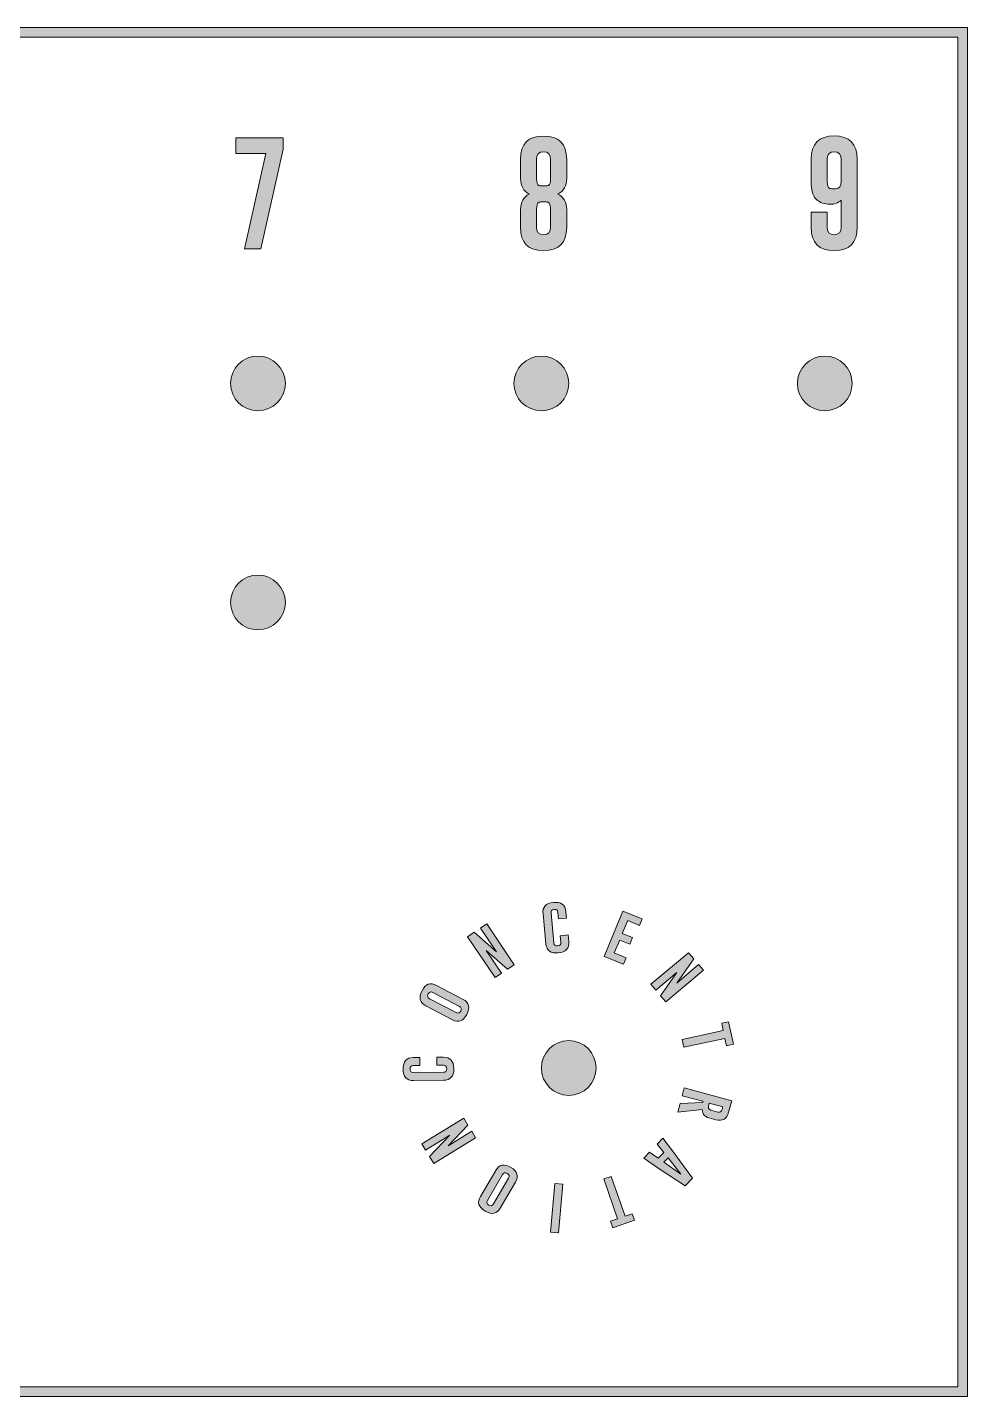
# Model space of a CAD drawing. Header units: inches. Extents: x 0 to 23.2, y -12.5 to 0.
# Drawn here: x 14.67 to 23.25, y -12.5 to 0 of the extents above; entities that cross this region are included whole.
import ezdxf

# ---------------------------------------------------------------- set-up
doc = ezdxf.new("R2010")
doc.units = ezdxf.units.IN
doc.header["$MEASUREMENT"] = 0
for name, color, linetype in [('Concentration', 7, 'Continuous'), ('Dots', 7, 'Continuous'), ('Numbers', 7, 'Continuous')]:
    doc.layers.add(name, color=color, linetype=linetype)

# ---------------------------------------------------------------- blocks, each defined once
blk = doc.blocks.new('block 8')
at = {"layer": 'Numbers', "true_color": 0x231f20}
h = blk.add_hatch(color=250, dxfattribs=at)
h.dxf.hatch_style = 2
h.paths.add_polyline_path([(16.57, -1.152), (16.57, -1.008), (17.003, -1.008), (17.003, -1.112), (16.798, -2.022), (16.648, -2.022), (16.844, -1.152)])
at = {"layer": 'Numbers', "lineweight": 0}
blk.add_lwpolyline([(16.57, -1.152), (16.57, -1.008), (17.003, -1.008), (17.003, -1.112), (16.798, -2.022), (16.648, -2.022), (16.844, -1.152), (16.57, -1.152)], dxfattribs=at)
blk = doc.blocks.new('block 9')
at = {"layer": 'Numbers', "true_color": 0x231f20}
h = blk.add_hatch(color=250, dxfattribs=at)
h.dxf.hatch_style = 2
edge = h.paths.add_edge_path()
edge.add_spline(control_points=[(19.379, -0.992), (19.519, -0.992), (19.59, -1.063), (19.59, -1.205), (19.59, -1.205), (19.59, -1.381), (19.59, -1.381), (19.59, -1.447), (19.563, -1.494), (19.509, -1.522), (19.563, -1.549), (19.59, -1.596), (19.59, -1.663), (19.59, -1.663), (19.59, -1.825), (19.59, -1.825), (19.59, -1.967), (19.519, -2.038), (19.379, -2.038), (19.239, -2.038), (19.169, -1.967), (19.169, -1.825), (19.169, -1.825), (19.169, -1.663), (19.169, -1.663), (19.169, -1.596), (19.196, -1.549), (19.249, -1.522), (19.196, -1.494), (19.169, -1.447), (19.169, -1.381), (19.169, -1.381), (19.169, -1.205), (19.169, -1.205), (19.169, -1.063), (19.239, -0.992), (19.379, -0.992)], knot_values=[0, 0, 0, 0, 1, 1, 1, 2, 2, 2, 3, 3, 3, 4, 4, 4, 5, 5, 5, 6, 6, 6, 7, 7, 7, 8, 8, 8, 9, 9, 9, 10, 10, 10, 11, 11, 11, 12, 12, 12, 12], degree=3, periodic=1)
edge = h.paths.add_edge_path()
edge.add_spline(control_points=[(19.393, -1.448), (19.407, -1.448), (19.417, -1.446), (19.424, -1.442), (19.437, -1.434), (19.443, -1.414), (19.443, -1.38), (19.443, -1.38), (19.443, -1.205), (19.443, -1.205), (19.443, -1.159), (19.422, -1.136), (19.38, -1.136), (19.38, -1.136), (19.379, -1.136), (19.379, -1.136), (19.336, -1.136), (19.315, -1.159), (19.315, -1.205), (19.315, -1.205), (19.315, -1.38), (19.315, -1.38), (19.315, -1.414), (19.322, -1.434), (19.334, -1.442), (19.341, -1.446), (19.352, -1.448), (19.365, -1.448), (19.365, -1.448), (19.393, -1.448), (19.393, -1.448)], knot_values=[0, 0, 0, 0, 1, 1, 1, 2, 2, 2, 3, 3, 3, 4, 4, 4, 5, 5, 5, 6, 6, 6, 7, 7, 7, 8, 8, 8, 9, 9, 9, 10, 10, 10, 10], degree=3, periodic=1)
edge = h.paths.add_edge_path()
edge.add_spline(control_points=[(19.38, -1.893), (19.422, -1.893), (19.443, -1.87), (19.443, -1.825), (19.443, -1.825), (19.443, -1.663), (19.443, -1.663), (19.443, -1.626), (19.436, -1.604), (19.42, -1.597), (19.412, -1.594), (19.399, -1.592), (19.382, -1.592), (19.382, -1.592), (19.377, -1.592), (19.377, -1.592), (19.359, -1.592), (19.347, -1.594), (19.338, -1.597), (19.323, -1.604), (19.315, -1.626), (19.315, -1.663), (19.315, -1.663), (19.315, -1.825), (19.315, -1.825), (19.315, -1.87), (19.336, -1.893), (19.379, -1.893), (19.379, -1.893), (19.38, -1.893), (19.38, -1.893)], knot_values=[0, 0, 0, 0, 1, 1, 1, 2, 2, 2, 3, 3, 3, 4, 4, 4, 5, 5, 5, 6, 6, 6, 7, 7, 7, 8, 8, 8, 9, 9, 9, 10, 10, 10, 10], degree=3, periodic=1)
at = {"layer": 'Numbers', "lineweight": 0}
for points, knots in [([(19.379, -0.992), (19.519, -0.992), (19.59, -1.063), (19.59, -1.205), (19.59, -1.205), (19.59, -1.381), (19.59, -1.381), (19.59, -1.447), (19.563, -1.494), (19.509, -1.522), (19.563, -1.549), (19.59, -1.596), (19.59, -1.663), (19.59, -1.663), (19.59, -1.825), (19.59, -1.825), (19.59, -1.967), (19.519, -2.038), (19.379, -2.038), (19.239, -2.038), (19.169, -1.967), (19.169, -1.825), (19.169, -1.825), (19.169, -1.663), (19.169, -1.663), (19.169, -1.596), (19.196, -1.549), (19.249, -1.522), (19.196, -1.494), (19.169, -1.447), (19.169, -1.381), (19.169, -1.381), (19.169, -1.205), (19.169, -1.205), (19.169, -1.063), (19.239, -0.992), (19.379, -0.992)], [0, 0, 0, 0, 1, 1, 1, 2, 2, 2, 3, 3, 3, 4, 4, 4, 5, 5, 5, 6, 6, 6, 7, 7, 7, 8, 8, 8, 9, 9, 9, 10, 10, 10, 11, 11, 11, 12, 12, 12, 12]), ([(19.393, -1.448), (19.407, -1.448), (19.417, -1.446), (19.424, -1.442), (19.437, -1.434), (19.443, -1.414), (19.443, -1.38), (19.443, -1.38), (19.443, -1.205), (19.443, -1.205), (19.443, -1.159), (19.422, -1.136), (19.38, -1.136), (19.38, -1.136), (19.379, -1.136), (19.379, -1.136), (19.336, -1.136), (19.315, -1.159), (19.315, -1.205), (19.315, -1.205), (19.315, -1.38), (19.315, -1.38), (19.315, -1.414), (19.322, -1.434), (19.334, -1.442), (19.341, -1.446), (19.352, -1.448), (19.365, -1.448), (19.365, -1.448), (19.393, -1.448), (19.393, -1.448)], [0, 0, 0, 0, 1, 1, 1, 2, 2, 2, 3, 3, 3, 4, 4, 4, 5, 5, 5, 6, 6, 6, 7, 7, 7, 8, 8, 8, 9, 9, 9, 10, 10, 10, 10]), ([(19.38, -1.893), (19.422, -1.893), (19.443, -1.87), (19.443, -1.825), (19.443, -1.825), (19.443, -1.663), (19.443, -1.663), (19.443, -1.626), (19.436, -1.604), (19.42, -1.597), (19.412, -1.594), (19.399, -1.592), (19.382, -1.592), (19.382, -1.592), (19.377, -1.592), (19.377, -1.592), (19.359, -1.592), (19.347, -1.594), (19.338, -1.597), (19.323, -1.604), (19.315, -1.626), (19.315, -1.663), (19.315, -1.663), (19.315, -1.825), (19.315, -1.825), (19.315, -1.87), (19.336, -1.893), (19.379, -1.893), (19.379, -1.893), (19.38, -1.893), (19.38, -1.893)], [0, 0, 0, 0, 1, 1, 1, 2, 2, 2, 3, 3, 3, 4, 4, 4, 5, 5, 5, 6, 6, 6, 7, 7, 7, 8, 8, 8, 9, 9, 9, 10, 10, 10, 10])]:
    blk.add_open_spline(points, degree=3, knots=knots, dxfattribs=at)
blk = doc.blocks.new('block 10')
at = {"layer": 'Numbers', "true_color": 0x231f20}
h = blk.add_hatch(color=250, dxfattribs=at)
h.dxf.hatch_style = 2
edge = h.paths.add_edge_path()
edge.add_spline(control_points=[(22.096, -1.578), (22.068, -1.602), (22.034, -1.615), (21.993, -1.615), (21.987, -1.615), (21.98, -1.614), (21.973, -1.614), (21.926, -1.609), (21.889, -1.592), (21.863, -1.564), (21.836, -1.534), (21.822, -1.481), (21.822, -1.406), (21.822, -1.406), (21.822, -1.204), (21.822, -1.204), (21.822, -1.063), (21.892, -0.991), (22.032, -0.991), (22.172, -0.991), (22.242, -1.062), (22.242, -1.204), (22.242, -1.204), (22.242, -1.825), (22.242, -1.825), (22.242, -1.967), (22.172, -2.038), (22.032, -2.038), (21.892, -2.038), (21.822, -1.967), (21.822, -1.825), (21.822, -1.825), (21.822, -1.688), (21.822, -1.688), (21.822, -1.688), (21.968, -1.688), (21.968, -1.688), (21.968, -1.688), (21.968, -1.825), (21.968, -1.825), (21.968, -1.87), (21.989, -1.893), (22.032, -1.893), (22.032, -1.893), (22.033, -1.893), (22.033, -1.893), (22.075, -1.893), (22.096, -1.87), (22.096, -1.825), (22.096, -1.825), (22.096, -1.578), (22.096, -1.578)], knot_values=[0, 0, 0, 0, 1, 1, 1, 2, 2, 2, 3, 3, 3, 4, 4, 4, 5, 5, 5, 6, 6, 6, 7, 7, 7, 8, 8, 8, 9, 9, 9, 10, 10, 10, 11, 11, 11, 12, 12, 12, 13, 13, 13, 14, 14, 14, 15, 15, 15, 16, 16, 16, 17, 17, 17, 17], degree=3, periodic=1)
edge = h.paths.add_edge_path()
edge.add_spline(control_points=[(21.968, -1.406), (21.968, -1.442), (21.976, -1.463), (21.991, -1.47), (21.999, -1.473), (22.012, -1.475), (22.03, -1.475), (22.034, -1.475), (22.039, -1.475), (22.044, -1.474), (22.079, -1.473), (22.096, -1.45), (22.096, -1.406), (22.096, -1.406), (22.096, -1.204), (22.096, -1.204), (22.096, -1.159), (22.075, -1.136), (22.032, -1.136), (21.99, -1.136), (21.968, -1.159), (21.968, -1.204), (21.968, -1.204), (21.968, -1.406), (21.968, -1.406)], knot_values=[0, 0, 0, 0, 1, 1, 1, 2, 2, 2, 3, 3, 3, 4, 4, 4, 5, 5, 5, 6, 6, 6, 7, 7, 7, 8, 8, 8, 8], degree=3, periodic=1)
at = {"layer": 'Numbers', "lineweight": 0}
for points, knots in [([(22.096, -1.578), (22.068, -1.602), (22.034, -1.615), (21.993, -1.615), (21.987, -1.615), (21.98, -1.614), (21.973, -1.614), (21.926, -1.609), (21.889, -1.592), (21.863, -1.564), (21.836, -1.534), (21.822, -1.481), (21.822, -1.406), (21.822, -1.406), (21.822, -1.204), (21.822, -1.204), (21.822, -1.063), (21.892, -0.991), (22.032, -0.991), (22.172, -0.991), (22.242, -1.062), (22.242, -1.204), (22.242, -1.204), (22.242, -1.825), (22.242, -1.825), (22.242, -1.967), (22.172, -2.038), (22.032, -2.038), (21.892, -2.038), (21.822, -1.967), (21.822, -1.825), (21.822, -1.825), (21.822, -1.688), (21.822, -1.688), (21.822, -1.688), (21.968, -1.688), (21.968, -1.688), (21.968, -1.688), (21.968, -1.825), (21.968, -1.825), (21.968, -1.87), (21.989, -1.893), (22.032, -1.893), (22.032, -1.893), (22.033, -1.893), (22.033, -1.893), (22.075, -1.893), (22.096, -1.87), (22.096, -1.825), (22.096, -1.825), (22.096, -1.578), (22.096, -1.578)], [0, 0, 0, 0, 1, 1, 1, 2, 2, 2, 3, 3, 3, 4, 4, 4, 5, 5, 5, 6, 6, 6, 7, 7, 7, 8, 8, 8, 9, 9, 9, 10, 10, 10, 11, 11, 11, 12, 12, 12, 13, 13, 13, 14, 14, 14, 15, 15, 15, 16, 16, 16, 17, 17, 17, 17]), ([(21.968, -1.406), (21.968, -1.442), (21.976, -1.463), (21.991, -1.47), (21.999, -1.473), (22.012, -1.475), (22.03, -1.475), (22.034, -1.475), (22.039, -1.475), (22.044, -1.474), (22.079, -1.473), (22.096, -1.45), (22.096, -1.406), (22.096, -1.406), (22.096, -1.204), (22.096, -1.204), (22.096, -1.159), (22.075, -1.136), (22.032, -1.136), (21.99, -1.136), (21.968, -1.159), (21.968, -1.204), (21.968, -1.204), (21.968, -1.406), (21.968, -1.406)], [0, 0, 0, 0, 1, 1, 1, 2, 2, 2, 3, 3, 3, 4, 4, 4, 5, 5, 5, 6, 6, 6, 7, 7, 7, 8, 8, 8, 8])]:
    blk.add_open_spline(points, degree=3, knots=knots, dxfattribs=at)
blk = doc.blocks.new('block 18')
at = {"layer": 'Concentration', "true_color": 0x231f20}
h = blk.add_hatch(color=250, dxfattribs=at)
h.dxf.hatch_style = 2
edge = h.paths.add_edge_path()
edge.add_spline(control_points=[(19.609, -8.345), (19.615, -8.408), (19.583, -8.442), (19.513, -8.449), (19.444, -8.456), (19.406, -8.428), (19.4, -8.365), (19.4, -8.365), (19.374, -8.092), (19.374, -8.092), (19.368, -8.03), (19.4, -7.995), (19.469, -7.989), (19.539, -7.982), (19.577, -8.01), (19.583, -8.073), (19.583, -8.073), (19.589, -8.132), (19.589, -8.132), (19.589, -8.132), (19.516, -8.139), (19.516, -8.139), (19.516, -8.139), (19.51, -8.079), (19.51, -8.079), (19.508, -8.059), (19.497, -8.05), (19.476, -8.052), (19.476, -8.052), (19.475, -8.052), (19.475, -8.052), (19.454, -8.054), (19.445, -8.065), (19.447, -8.085), (19.447, -8.085), (19.473, -8.358), (19.473, -8.358), (19.474, -8.378), (19.486, -8.387), (19.507, -8.385), (19.528, -8.383), (19.538, -8.372), (19.536, -8.352), (19.536, -8.352), (19.53, -8.292), (19.53, -8.292), (19.53, -8.292), (19.603, -8.285), (19.603, -8.285), (19.603, -8.285), (19.609, -8.345), (19.609, -8.345)], knot_values=[0, 0, 0, 0, 1, 1, 1, 2, 2, 2, 3, 3, 3, 4, 4, 4, 5, 5, 5, 6, 6, 6, 7, 7, 7, 8, 8, 8, 9, 9, 9, 10, 10, 10, 11, 11, 11, 12, 12, 12, 13, 13, 13, 14, 14, 14, 15, 15, 15, 16, 16, 16, 17, 17, 17, 17], degree=3, periodic=1)
h = blk.add_hatch(color=250, dxfattribs=at)
h.dxf.hatch_style = 2
h.paths.add_polyline_path([(20.103, -8.067), (20.278, -8.139), (20.254, -8.198), (20.147, -8.153), (20.098, -8.272), (20.191, -8.31), (20.167, -8.37), (20.074, -8.332), (20.025, -8.45), (20.133, -8.494), (20.109, -8.553), (19.933, -8.482)])
h = blk.add_hatch(color=250, dxfattribs=at)
h.dxf.hatch_style = 2
h.paths.add_polyline_path([(18.686, -8.302), (18.747, -8.261), (18.949, -8.439), (18.804, -8.223), (18.861, -8.185), (19.11, -8.557), (19.049, -8.598), (18.854, -8.426), (18.994, -8.635), (18.936, -8.674)])
h = blk.add_hatch(color=250, dxfattribs=at)
h.dxf.hatch_style = 2
h.paths.add_polyline_path([(20.703, -8.447), (20.75, -8.504), (20.595, -8.724), (20.794, -8.556), (20.838, -8.608), (20.495, -8.896), (20.448, -8.84), (20.597, -8.628), (20.405, -8.789), (20.359, -8.736)])
h = blk.add_hatch(color=250, dxfattribs=at)
h.dxf.hatch_style = 2
edge = h.paths.add_edge_path()
edge.add_spline(control_points=[(18.645, -8.873), (18.7, -8.902), (18.712, -8.948), (18.679, -9.01), (18.647, -9.072), (18.603, -9.088), (18.547, -9.059), (18.547, -9.059), (18.304, -8.932), (18.304, -8.932), (18.249, -8.902), (18.237, -8.857), (18.27, -8.795), (18.302, -8.733), (18.346, -8.716), (18.402, -8.746), (18.402, -8.746), (18.645, -8.873), (18.645, -8.873)], knot_values=[0, 0, 0, 0, 1, 1, 1, 2, 2, 2, 3, 3, 3, 4, 4, 4, 5, 5, 5, 6, 6, 6, 6], degree=3, periodic=1)
edge = h.paths.add_edge_path()
edge.add_spline(control_points=[(18.368, -8.81), (18.35, -8.801), (18.336, -8.806), (18.326, -8.824), (18.326, -8.824), (18.326, -8.825), (18.326, -8.825), (18.316, -8.843), (18.32, -8.858), (18.338, -8.867), (18.338, -8.867), (18.581, -8.994), (18.581, -8.994), (18.599, -9.003), (18.613, -8.999), (18.623, -8.98), (18.633, -8.961), (18.629, -8.947), (18.611, -8.938), (18.611, -8.938), (18.368, -8.81), (18.368, -8.81)], knot_values=[0, 0, 0, 0, 1, 1, 1, 2, 2, 2, 3, 3, 3, 4, 4, 4, 5, 5, 5, 6, 6, 6, 7, 7, 7, 7], degree=3, periodic=1)
h = blk.add_hatch(color=250, dxfattribs=at)
h.dxf.hatch_style = 2
h.paths.add_polyline_path([(21.112, -9.283), (21.05, -9.297), (21.035, -9.23), (20.659, -9.311), (20.644, -9.239), (21.02, -9.158), (21.006, -9.091), (21.068, -9.078)])
h = blk.add_hatch(color=250, dxfattribs=at)
h.dxf.hatch_style = 2
edge = h.paths.add_edge_path()
edge.add_spline(control_points=[(18.464, -9.402), (18.527, -9.401), (18.559, -9.436), (18.56, -9.506), (18.56, -9.576), (18.529, -9.611), (18.466, -9.612), (18.466, -9.612), (18.192, -9.614), (18.192, -9.614), (18.129, -9.615), (18.098, -9.58), (18.097, -9.51), (18.096, -9.44), (18.127, -9.405), (18.19, -9.404), (18.19, -9.404), (18.25, -9.404), (18.25, -9.404), (18.25, -9.404), (18.251, -9.477), (18.251, -9.477), (18.251, -9.477), (18.191, -9.477), (18.191, -9.477), (18.171, -9.477), (18.161, -9.488), (18.161, -9.509), (18.161, -9.509), (18.161, -9.51), (18.161, -9.51), (18.161, -9.531), (18.171, -9.541), (18.191, -9.541), (18.191, -9.541), (18.466, -9.539), (18.466, -9.539), (18.486, -9.539), (18.496, -9.528), (18.496, -9.507), (18.495, -9.485), (18.485, -9.475), (18.465, -9.475), (18.465, -9.475), (18.405, -9.475), (18.405, -9.475), (18.405, -9.475), (18.404, -9.402), (18.404, -9.402), (18.404, -9.402), (18.464, -9.402), (18.464, -9.402)], knot_values=[0, 0, 0, 0, 1, 1, 1, 2, 2, 2, 3, 3, 3, 4, 4, 4, 5, 5, 5, 6, 6, 6, 7, 7, 7, 8, 8, 8, 9, 9, 9, 10, 10, 10, 11, 11, 11, 12, 12, 12, 13, 13, 13, 14, 14, 14, 15, 15, 15, 16, 16, 16, 17, 17, 17, 17], degree=3, periodic=1)
h = blk.add_hatch(color=250, dxfattribs=at)
h.dxf.hatch_style = 2
edge = h.paths.add_edge_path()
edge.add_spline(control_points=[(21.097, -9.801), (21.097, -9.801), (21.068, -9.903), (21.068, -9.903), (21.051, -9.966), (21.012, -9.989), (20.952, -9.972), (20.952, -9.972), (20.887, -9.955), (20.887, -9.955), (20.849, -9.944), (20.829, -9.919), (20.827, -9.878), (20.827, -9.878), (20.604, -9.902), (20.604, -9.902), (20.604, -9.902), (20.625, -9.825), (20.625, -9.825), (20.625, -9.825), (20.833, -9.814), (20.833, -9.814), (20.833, -9.814), (20.834, -9.804), (20.834, -9.804), (20.834, -9.804), (20.645, -9.753), (20.645, -9.753), (20.645, -9.753), (20.664, -9.682), (20.664, -9.682), (20.664, -9.682), (21.097, -9.801), (21.097, -9.801)], knot_values=[0, 0, 0, 0, 1, 1, 1, 2, 2, 2, 3, 3, 3, 4, 4, 4, 5, 5, 5, 6, 6, 6, 7, 7, 7, 8, 8, 8, 9, 9, 9, 10, 10, 10, 11, 11, 11, 11], degree=3, periodic=1)
edge = h.paths.add_edge_path()
edge.add_spline(control_points=[(21.016, -9.854), (21.016, -9.854), (20.892, -9.82), (20.892, -9.82), (20.892, -9.82), (20.888, -9.837), (20.888, -9.837), (20.885, -9.846), (20.884, -9.853), (20.884, -9.857), (20.885, -9.871), (20.892, -9.88), (20.906, -9.884), (20.906, -9.884), (20.971, -9.902), (20.971, -9.902), (20.991, -9.907), (21.003, -9.9), (21.009, -9.879), (21.009, -9.879), (21.016, -9.854), (21.016, -9.854)], knot_values=[0, 0, 0, 0, 1, 1, 1, 2, 2, 2, 3, 3, 3, 4, 4, 4, 5, 5, 5, 6, 6, 6, 7, 7, 7, 7], degree=3, periodic=1)
h = blk.add_hatch(color=250, dxfattribs=at)
h.dxf.hatch_style = 2
h.paths.add_polyline_path([(18.376, -10.371), (18.338, -10.308), (18.525, -10.114), (18.302, -10.249), (18.267, -10.191), (18.65, -9.959), (18.688, -10.021), (18.508, -10.209), (18.723, -10.078), (18.759, -10.138)])
h = blk.add_hatch(color=250, dxfattribs=at)
h.dxf.hatch_style = 2
h.paths.add_polyline_path([(20.426, -10.415), (20.295, -10.322), (20.346, -10.269), (20.425, -10.324), (20.476, -10.27), (20.417, -10.194), (20.468, -10.141), (20.566, -10.267), (20.74, -10.505), (20.671, -10.577)])
h.paths.add_polyline_path([(20.477, -10.361), (20.632, -10.47), (20.516, -10.321)])
h = blk.add_hatch(color=250, dxfattribs=at)
h.dxf.hatch_style = 2
edge = h.paths.add_edge_path()
edge.add_spline(control_points=[(18.942, -10.435), (18.973, -10.381), (19.02, -10.372), (19.08, -10.407), (19.14, -10.443), (19.155, -10.488), (19.123, -10.542), (19.123, -10.542), (18.984, -10.778), (18.984, -10.778), (18.952, -10.832), (18.906, -10.842), (18.846, -10.806), (18.785, -10.771), (18.771, -10.726), (18.803, -10.672), (18.803, -10.672), (18.942, -10.435), (18.942, -10.435)], knot_values=[0, 0, 0, 0, 1, 1, 1, 2, 2, 2, 3, 3, 3, 4, 4, 4, 5, 5, 5, 6, 6, 6, 6], degree=3, periodic=1)
edge = h.paths.add_edge_path()
edge.add_spline(control_points=[(18.866, -10.709), (18.856, -10.726), (18.86, -10.74), (18.878, -10.751), (18.878, -10.751), (18.878, -10.751), (18.878, -10.751), (18.896, -10.762), (18.911, -10.759), (18.921, -10.741), (18.921, -10.741), (19.06, -10.505), (19.06, -10.505), (19.07, -10.487), (19.066, -10.473), (19.048, -10.463), (19.029, -10.452), (19.015, -10.455), (19.005, -10.472), (19.005, -10.472), (18.866, -10.709), (18.866, -10.709)], knot_values=[0, 0, 0, 0, 1, 1, 1, 2, 2, 2, 3, 3, 3, 4, 4, 4, 5, 5, 5, 6, 6, 6, 7, 7, 7, 7], degree=3, periodic=1)
h = blk.add_hatch(color=250, dxfattribs=at)
h.dxf.hatch_style = 2
h.paths.add_polyline_path([(20.011, -10.959), (19.99, -10.899), (20.055, -10.877), (19.928, -10.513), (19.997, -10.489), (20.124, -10.852), (20.189, -10.83), (20.209, -10.89)])
h = blk.add_hatch(color=250, dxfattribs=at)
h.dxf.hatch_style = 2
h.paths.add_polyline_path([(19.515, -11.006), (19.442, -10.999), (19.482, -10.553), (19.555, -10.559)])
at = {"layer": 'Concentration', "lineweight": 0}
for points in [[(20.103, -8.067), (20.278, -8.139), (20.254, -8.198), (20.147, -8.153), (20.098, -8.272), (20.191, -8.31), (20.167, -8.37), (20.074, -8.332), (20.025, -8.45), (20.133, -8.494), (20.109, -8.553), (19.933, -8.482), (20.103, -8.067)], [(18.686, -8.302), (18.747, -8.261), (18.949, -8.439), (18.804, -8.223), (18.861, -8.185), (19.11, -8.557), (19.049, -8.598), (18.854, -8.426), (18.994, -8.635), (18.936, -8.674), (18.686, -8.302)], [(20.703, -8.447), (20.75, -8.504), (20.595, -8.724), (20.794, -8.556), (20.838, -8.608), (20.495, -8.896), (20.448, -8.84), (20.597, -8.628), (20.405, -8.789), (20.359, -8.736), (20.703, -8.447)], [(21.112, -9.283), (21.05, -9.297), (21.035, -9.23), (20.659, -9.311), (20.644, -9.239), (21.02, -9.158), (21.006, -9.091), (21.068, -9.078), (21.112, -9.283)], [(18.376, -10.371), (18.338, -10.308), (18.525, -10.114), (18.302, -10.249), (18.267, -10.191), (18.65, -9.959), (18.688, -10.021), (18.508, -10.209), (18.723, -10.078), (18.759, -10.138), (18.376, -10.371)], [(20.426, -10.415), (20.295, -10.322), (20.346, -10.269), (20.425, -10.324), (20.476, -10.27), (20.417, -10.194), (20.468, -10.141), (20.566, -10.267), (20.74, -10.505), (20.671, -10.577), (20.426, -10.415)], [(20.477, -10.361), (20.632, -10.47), (20.516, -10.321), (20.477, -10.361)], [(20.011, -10.959), (19.99, -10.899), (20.055, -10.877), (19.928, -10.513), (19.997, -10.489), (20.124, -10.852), (20.189, -10.83), (20.209, -10.89), (20.011, -10.959)], [(19.515, -11.006), (19.442, -10.999), (19.482, -10.553), (19.555, -10.559), (19.515, -11.006)]]:
    blk.add_lwpolyline(points, dxfattribs=at)
for points, knots in [([(19.609, -8.345), (19.615, -8.408), (19.583, -8.442), (19.513, -8.449), (19.444, -8.456), (19.406, -8.428), (19.4, -8.365), (19.4, -8.365), (19.374, -8.092), (19.374, -8.092), (19.368, -8.03), (19.4, -7.995), (19.469, -7.989), (19.539, -7.982), (19.577, -8.01), (19.583, -8.073), (19.583, -8.073), (19.589, -8.132), (19.589, -8.132), (19.589, -8.132), (19.516, -8.139), (19.516, -8.139), (19.516, -8.139), (19.51, -8.079), (19.51, -8.079), (19.508, -8.059), (19.497, -8.05), (19.476, -8.052), (19.476, -8.052), (19.475, -8.052), (19.475, -8.052), (19.454, -8.054), (19.445, -8.065), (19.447, -8.085), (19.447, -8.085), (19.473, -8.358), (19.473, -8.358), (19.474, -8.378), (19.486, -8.387), (19.507, -8.385), (19.528, -8.383), (19.538, -8.372), (19.536, -8.352), (19.536, -8.352), (19.53, -8.292), (19.53, -8.292), (19.53, -8.292), (19.603, -8.285), (19.603, -8.285), (19.603, -8.285), (19.609, -8.345), (19.609, -8.345)], [0, 0, 0, 0, 1, 1, 1, 2, 2, 2, 3, 3, 3, 4, 4, 4, 5, 5, 5, 6, 6, 6, 7, 7, 7, 8, 8, 8, 9, 9, 9, 10, 10, 10, 11, 11, 11, 12, 12, 12, 13, 13, 13, 14, 14, 14, 15, 15, 15, 16, 16, 16, 17, 17, 17, 17]), ([(18.645, -8.873), (18.7, -8.902), (18.712, -8.948), (18.679, -9.01), (18.647, -9.072), (18.603, -9.088), (18.547, -9.059), (18.547, -9.059), (18.304, -8.932), (18.304, -8.932), (18.249, -8.902), (18.237, -8.857), (18.27, -8.795), (18.302, -8.733), (18.346, -8.716), (18.402, -8.746), (18.402, -8.746), (18.645, -8.873), (18.645, -8.873)], [0, 0, 0, 0, 1, 1, 1, 2, 2, 2, 3, 3, 3, 4, 4, 4, 5, 5, 5, 6, 6, 6, 6]), ([(18.368, -8.81), (18.35, -8.801), (18.336, -8.806), (18.326, -8.824), (18.326, -8.824), (18.326, -8.825), (18.326, -8.825), (18.316, -8.843), (18.32, -8.858), (18.338, -8.867), (18.338, -8.867), (18.581, -8.994), (18.581, -8.994), (18.599, -9.003), (18.613, -8.999), (18.623, -8.98), (18.633, -8.961), (18.629, -8.947), (18.611, -8.938), (18.611, -8.938), (18.368, -8.81), (18.368, -8.81)], [0, 0, 0, 0, 1, 1, 1, 2, 2, 2, 3, 3, 3, 4, 4, 4, 5, 5, 5, 6, 6, 6, 7, 7, 7, 7]), ([(18.464, -9.402), (18.527, -9.401), (18.559, -9.436), (18.56, -9.506), (18.56, -9.576), (18.529, -9.611), (18.466, -9.612), (18.466, -9.612), (18.192, -9.614), (18.192, -9.614), (18.129, -9.615), (18.098, -9.58), (18.097, -9.51), (18.096, -9.44), (18.127, -9.405), (18.19, -9.404), (18.19, -9.404), (18.25, -9.404), (18.25, -9.404), (18.25, -9.404), (18.251, -9.477), (18.251, -9.477), (18.251, -9.477), (18.191, -9.477), (18.191, -9.477), (18.171, -9.477), (18.161, -9.488), (18.161, -9.509), (18.161, -9.509), (18.161, -9.51), (18.161, -9.51), (18.161, -9.531), (18.171, -9.541), (18.191, -9.541), (18.191, -9.541), (18.466, -9.539), (18.466, -9.539), (18.486, -9.539), (18.496, -9.528), (18.496, -9.507), (18.495, -9.485), (18.485, -9.475), (18.465, -9.475), (18.465, -9.475), (18.405, -9.475), (18.405, -9.475), (18.405, -9.475), (18.404, -9.402), (18.404, -9.402), (18.404, -9.402), (18.464, -9.402), (18.464, -9.402)], [0, 0, 0, 0, 1, 1, 1, 2, 2, 2, 3, 3, 3, 4, 4, 4, 5, 5, 5, 6, 6, 6, 7, 7, 7, 8, 8, 8, 9, 9, 9, 10, 10, 10, 11, 11, 11, 12, 12, 12, 13, 13, 13, 14, 14, 14, 15, 15, 15, 16, 16, 16, 17, 17, 17, 17]), ([(21.097, -9.801), (21.097, -9.801), (21.068, -9.903), (21.068, -9.903), (21.051, -9.966), (21.012, -9.989), (20.952, -9.972), (20.952, -9.972), (20.887, -9.955), (20.887, -9.955), (20.849, -9.944), (20.829, -9.919), (20.827, -9.878), (20.827, -9.878), (20.604, -9.902), (20.604, -9.902), (20.604, -9.902), (20.625, -9.825), (20.625, -9.825), (20.625, -9.825), (20.833, -9.814), (20.833, -9.814), (20.833, -9.814), (20.834, -9.804), (20.834, -9.804), (20.834, -9.804), (20.645, -9.753), (20.645, -9.753), (20.645, -9.753), (20.664, -9.682), (20.664, -9.682), (20.664, -9.682), (21.097, -9.801), (21.097, -9.801)], [0, 0, 0, 0, 1, 1, 1, 2, 2, 2, 3, 3, 3, 4, 4, 4, 5, 5, 5, 6, 6, 6, 7, 7, 7, 8, 8, 8, 9, 9, 9, 10, 10, 10, 11, 11, 11, 11]), ([(21.016, -9.854), (21.016, -9.854), (20.892, -9.82), (20.892, -9.82), (20.892, -9.82), (20.888, -9.837), (20.888, -9.837), (20.885, -9.846), (20.884, -9.853), (20.884, -9.857), (20.885, -9.871), (20.892, -9.88), (20.906, -9.884), (20.906, -9.884), (20.971, -9.902), (20.971, -9.902), (20.991, -9.907), (21.003, -9.9), (21.009, -9.879), (21.009, -9.879), (21.016, -9.854), (21.016, -9.854)], [0, 0, 0, 0, 1, 1, 1, 2, 2, 2, 3, 3, 3, 4, 4, 4, 5, 5, 5, 6, 6, 6, 7, 7, 7, 7]), ([(18.942, -10.435), (18.973, -10.381), (19.02, -10.372), (19.08, -10.407), (19.14, -10.443), (19.155, -10.488), (19.123, -10.542), (19.123, -10.542), (18.984, -10.778), (18.984, -10.778), (18.952, -10.832), (18.906, -10.842), (18.846, -10.806), (18.785, -10.771), (18.771, -10.726), (18.803, -10.672), (18.803, -10.672), (18.942, -10.435), (18.942, -10.435)], [0, 0, 0, 0, 1, 1, 1, 2, 2, 2, 3, 3, 3, 4, 4, 4, 5, 5, 5, 6, 6, 6, 6]), ([(18.866, -10.709), (18.856, -10.726), (18.86, -10.74), (18.878, -10.751), (18.878, -10.751), (18.878, -10.751), (18.878, -10.751), (18.896, -10.762), (18.911, -10.759), (18.921, -10.741), (18.921, -10.741), (19.06, -10.505), (19.06, -10.505), (19.07, -10.487), (19.066, -10.473), (19.048, -10.463), (19.029, -10.452), (19.015, -10.455), (19.005, -10.472), (19.005, -10.472), (18.866, -10.709), (18.866, -10.709)], [0, 0, 0, 0, 1, 1, 1, 2, 2, 2, 3, 3, 3, 4, 4, 4, 5, 5, 5, 6, 6, 6, 7, 7, 7, 7])]:
    blk.add_open_spline(points, degree=3, knots=knots, dxfattribs=at)
blk = doc.blocks.new('block 19')
at = {"layer": 'Concentration', "true_color": 0x231f20}
h = blk.add_hatch(color=250, dxfattribs=at)
h.dxf.hatch_style = 2
h.paths.add_polyline_path([(23.25, 0), (0, 0), (0, -12.5), (23.25, -12.5)])
h.paths.add_polyline_path([(23.162, -0.088), (23.162, -12.412), (0.088, -12.412), (0.088, -0.088)])
at = {"layer": 'Concentration', "lineweight": 0}
for points in [[(23.25, 0), (0, 0), (0, -12.5), (23.25, -12.5), (23.25, 0), (23.25, 0)], [(23.162, -0.088), (23.162, -12.412), (0.088, -12.412), (0.088, -0.088), (23.162, -0.088)]]:
    blk.add_lwpolyline(points, dxfattribs=at)

msp = doc.modelspace()

# ---------------------------------------------------------------- hatches: boundary and pattern name
at = {"layer": 'Concentration', "true_color": 0x231f20}
h = msp.add_hatch(color=250, dxfattribs=at)
h.dxf.hatch_style = 2
edge = h.paths.add_edge_path()
edge.add_spline(control_points=[(19.859, -9.5), (19.859, -9.638), (19.747, -9.75), (19.609, -9.75), (19.471, -9.75), (19.359, -9.638), (19.359, -9.5), (19.359, -9.362), (19.471, -9.25), (19.609, -9.25), (19.747, -9.25), (19.859, -9.362), (19.859, -9.5)], knot_values=[0, 0, 0, 0, 1, 1, 1, 2, 2, 2, 3, 3, 3, 4, 4, 4, 4], degree=3, periodic=1)
at = {"layer": 'Dots', "true_color": 0x231f20}
h = msp.add_hatch(color=250, dxfattribs=at)
h.dxf.hatch_style = 2
edge = h.paths.add_edge_path()
edge.add_spline(control_points=[(17.022, -3.25), (17.022, -3.388), (16.91, -3.5), (16.772, -3.5), (16.634, -3.5), (16.522, -3.388), (16.522, -3.25), (16.522, -3.112), (16.634, -3), (16.772, -3), (16.91, -3), (17.022, -3.112), (17.022, -3.25)], knot_values=[0, 0, 0, 0, 1, 1, 1, 2, 2, 2, 3, 3, 3, 4, 4, 4, 4], degree=3, periodic=1)
h = msp.add_hatch(color=250, dxfattribs=at)
h.dxf.hatch_style = 2
edge = h.paths.add_edge_path()
edge.add_spline(control_points=[(19.609, -3.25), (19.609, -3.388), (19.497, -3.5), (19.359, -3.5), (19.221, -3.5), (19.109, -3.388), (19.109, -3.25), (19.109, -3.112), (19.221, -3), (19.359, -3), (19.497, -3), (19.609, -3.112), (19.609, -3.25)], knot_values=[0, 0, 0, 0, 1, 1, 1, 2, 2, 2, 3, 3, 3, 4, 4, 4, 4], degree=3, periodic=1)
h = msp.add_hatch(color=250, dxfattribs=at)
h.dxf.hatch_style = 2
edge = h.paths.add_edge_path()
edge.add_spline(control_points=[(22.196, -3.25), (22.196, -3.388), (22.084, -3.5), (21.946, -3.5), (21.808, -3.5), (21.696, -3.388), (21.696, -3.25), (21.696, -3.112), (21.808, -3), (21.946, -3), (22.084, -3), (22.196, -3.112), (22.196, -3.25)], knot_values=[0, 0, 0, 0, 1, 1, 1, 2, 2, 2, 3, 3, 3, 4, 4, 4, 4], degree=3, periodic=1)
h = msp.add_hatch(color=250, dxfattribs=at)
h.dxf.hatch_style = 2
edge = h.paths.add_edge_path()
edge.add_spline(control_points=[(17.022, -5.25), (17.022, -5.388), (16.91, -5.5), (16.772, -5.5), (16.634, -5.5), (16.522, -5.388), (16.522, -5.25), (16.522, -5.112), (16.634, -5), (16.772, -5), (16.91, -5), (17.022, -5.112), (17.022, -5.25)], knot_values=[0, 0, 0, 0, 1, 1, 1, 2, 2, 2, 3, 3, 3, 4, 4, 4, 4], degree=3, periodic=1)

# ---------------------------------------------------------------- linework, layer by layer
at = {"layer": 'Concentration', "lineweight": 0}
msp.add_open_spline([(19.859, -9.5), (19.859, -9.638), (19.747, -9.75), (19.609, -9.75), (19.471, -9.75), (19.359, -9.638), (19.359, -9.5), (19.359, -9.362), (19.471, -9.25), (19.609, -9.25), (19.747, -9.25), (19.859, -9.362), (19.859, -9.5)], degree=3, knots=[0, 0, 0, 0, 1, 1, 1, 2, 2, 2, 3, 3, 3, 4, 4, 4, 4], dxfattribs=at)
at = {"layer": 'Dots', "lineweight": 0}
for points in [[(17.022, -3.25), (17.022, -3.388), (16.91, -3.5), (16.772, -3.5), (16.634, -3.5), (16.522, -3.388), (16.522, -3.25), (16.522, -3.112), (16.634, -3), (16.772, -3), (16.91, -3), (17.022, -3.112), (17.022, -3.25)], [(19.609, -3.25), (19.609, -3.388), (19.497, -3.5), (19.359, -3.5), (19.221, -3.5), (19.109, -3.388), (19.109, -3.25), (19.109, -3.112), (19.221, -3), (19.359, -3), (19.497, -3), (19.609, -3.112), (19.609, -3.25)], [(22.196, -3.25), (22.196, -3.388), (22.084, -3.5), (21.946, -3.5), (21.808, -3.5), (21.696, -3.388), (21.696, -3.25), (21.696, -3.112), (21.808, -3), (21.946, -3), (22.084, -3), (22.196, -3.112), (22.196, -3.25)], [(17.022, -5.25), (17.022, -5.388), (16.91, -5.5), (16.772, -5.5), (16.634, -5.5), (16.522, -5.388), (16.522, -5.25), (16.522, -5.112), (16.634, -5), (16.772, -5), (16.91, -5), (17.022, -5.112), (17.022, -5.25)]]:
    msp.add_open_spline(points, degree=3, knots=[0, 0, 0, 0, 1, 1, 1, 2, 2, 2, 3, 3, 3, 4, 4, 4, 4], dxfattribs=at)

# ---------------------------------------------------------------- block references
at = {"layer": 'Concentration'}
for name in ['block 19', 'block 18']:
    msp.add_blockref(name, (0, 0), dxfattribs=at)
at = {"layer": 'Numbers'}
for name in ['block 9', 'block 10', 'block 8']:
    msp.add_blockref(name, (0, 0), dxfattribs=at)

doc.saveas('drawing.dxf')
